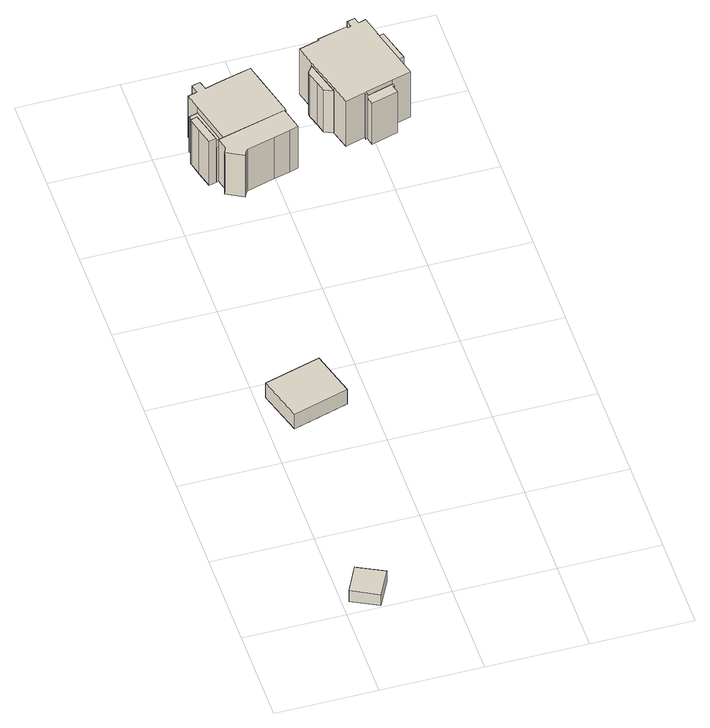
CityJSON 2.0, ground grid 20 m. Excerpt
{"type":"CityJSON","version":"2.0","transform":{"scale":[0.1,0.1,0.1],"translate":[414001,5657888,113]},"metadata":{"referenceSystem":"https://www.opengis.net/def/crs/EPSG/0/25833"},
"CityObjects":{
"building1":{"type":"Building","attributes":{"Dachtyp_tdc":"tdcGableRoof","Gemeindeschluessel":14612000,"Dachneigung":21.89,"QualitaetDacherkennung":63,"Geometrietyp2DReferenz":"3000","measuredHeight":3.45,"function":"31001_9998","roofType":"3100"},"geometry":[{"type":"Solid","lod":"1","boundaries":[[[[0,1,2,3]],[[4,5,6,7]],[[3,5,4,0]],[[2,6,5,3]],[[1,7,6,2]],[[0,4,7,1]]]]}]},
"building2":{"type":"Building","attributes":{"Dachtyp_tdc":"tdcPolyFlatRoof","Gemeindeschluessel":14612000,"Dachneigung":0,"QualitaetDacherkennung":89,"Geometrietyp2DReferenz":"3000","measuredHeight":3.73,"function":"31001_2000","roofType":"1000"},"geometry":[{"type":"Solid","lod":"1","boundaries":[[[[8,9,10,11]],[[12,13,14,15]],[[11,13,12,8]],[[10,14,13,11]],[[9,15,14,10]],[[8,12,15,9]]]]}]},
"building3":{"type":"Building","attributes":{"Gemeindeschluessel":14612000,"Geometrietyp2DReferenz":"3000","function":"31001_9998","roofType":"9999"},"children":["building3-1","building3-2","building3-3","building3-4","building3-5"]},
"building3-1":{"type":"BuildingPart","attributes":{"Dachtyp_tdc":"tdcFreeFormRoof","Dachneigung":81.47,"QualitaetDacherkennung":32,"Geometrietyp2DReferenz":"3000","measuredHeight":13.8,"roofType":"5000"},"parents":["building3"],"geometry":[{"type":"Solid","lod":"1","boundaries":[[[[16,17,18,19,20,21]],[[22,23,24,25,26,27]],[[21,23,22,16]],[[20,24,23,21]],[[19,25,24,20]],[[18,26,25,19]],[[17,27,26,18]],[[16,22,27,17]]]]}]},
"building3-2":{"type":"BuildingPart","attributes":{"Dachtyp_tdc":"tdcPolyFlatRoof","Dachneigung":0,"QualitaetDacherkennung":59,"Geometrietyp2DReferenz":"3000","measuredHeight":6.53,"roofType":"1000"},"parents":["building3"],"geometry":[{"type":"Solid","lod":"1","boundaries":[[[[28,29,30,31]],[[32,33,34,35]],[[31,33,32,28]],[[30,34,33,31]],[[29,35,34,30]],[[28,32,35,29]]]]}]},
"building3-3":{"type":"BuildingPart","attributes":{"Dachtyp_tdc":"tdcCutGableRoof","Dachneigung":0.033,"QualitaetDacherkennung":19,"Geometrietyp2DReferenz":"3000","measuredHeight":12.94,"roofType":"9999"},"parents":["building3"],"geometry":[{"type":"Solid","lod":"1","boundaries":[[[[36,37,38,39,40,41,42,43,44,45,46,47,48,49,50,51,52]],[[53,35,54,34,55,56,57,58,59,60,61,62,63,64,65,66,67]],[[52,35,53,36]],[[51,54,35,52]],[[50,34,54,51]],[[49,55,34,50]],[[48,56,55,49]],[[47,57,56,48]],[[46,58,57,47]],[[45,59,58,46]],[[44,60,59,45]],[[43,61,60,44]],[[42,62,61,43]],[[41,63,62,42]],[[40,64,63,41]],[[39,65,64,40]],[[38,66,65,39]],[[37,67,66,38]],[[36,53,67,37]]]]}]},
"building3-4":{"type":"BuildingPart","attributes":{"Dachtyp_tdc":"tdcFreeFormRoof","Dachneigung":36.98,"QualitaetDacherkennung":19,"Geometrietyp2DReferenz":"3000","measuredHeight":14.52,"roofType":"5000"},"parents":["building3"],"geometry":[{"type":"MultiSurface","lod":"1","boundaries":[[[68,69,70,71,72,73,74,75,76,75,77,78,79,80]],[[81,82,83,84,85,86,24,86,87,57,88,89,90,91]],[[80,82,81,68]],[[79,83,82,80]],[[78,84,83,79]],[[77,85,84,78]],[[75,86,85,77]],[[76,24,86,75]],[[86,75,74,87]],[[73,57,87,74]],[[72,88,57,73]],[[71,89,88,72]],[[70,90,89,71]],[[69,91,90,70]],[[68,81,91,69]]]}]},
"building3-5":{"type":"BuildingPart","attributes":{"Dachtyp_tdc":"tdcGableRoof","Dachneigung":47.23,"QualitaetDacherkennung":50,"Geometrietyp2DReferenz":"3000","measuredHeight":12.28,"roofType":"3100"},"parents":["building3"],"geometry":[{"type":"Solid","lod":"1","boundaries":[[[[92,93,94,95]],[[96,61,60,24]],[[95,61,96,92]],[[94,60,61,95]],[[93,24,60,94]],[[92,96,24,93]]]]}]},
"building4":{"type":"Building","attributes":{"Gemeindeschluessel":14612000,"Geometrietyp2DReferenz":"3000","function":"31001_9998","roofType":"9999"},"children":["building4-1","building4-2","building4-3","building4-4"]},
"building4-1":{"type":"BuildingPart","attributes":{"Dachtyp_tdc":"tdcPolyFlatRoof","Dachneigung":19.32,"QualitaetDacherkennung":19,"Geometrietyp2DReferenz":"3000","measuredHeight":11.03,"roofType":"2100"},"parents":["building4"],"geometry":[{"type":"Solid","lod":"1","boundaries":[[[[97,98,99,100,101,102,103]],[[104,105,106,107,108,109,110]],[[103,105,104,97]],[[102,106,105,103]],[[101,107,106,102]],[[100,108,107,101]],[[99,109,108,100]],[[98,110,109,99]],[[97,104,110,98]]]]}]},
"building4-2":{"type":"BuildingPart","attributes":{"Dachtyp_tdc":"tdcPolyFlatRoof","Dachneigung":21.14,"QualitaetDacherkennung":50,"Geometrietyp2DReferenz":"3000","measuredHeight":11.24,"roofType":"2100"},"parents":["building4"],"geometry":[{"type":"Solid","lod":"1","boundaries":[[[[111,112,113,114,115,116]],[[117,118,119,120,121,122]],[[115,118,117,116]],[[114,119,118,115]],[[113,120,119,114]],[[112,121,120,113]],[[111,122,121,112]],[[116,117,122,111]]]]}]},
"building4-3":{"type":"BuildingPart","attributes":{"Dachtyp_tdc":"tdcPolyFlatRoof","Dachneigung":21,"QualitaetDacherkennung":66,"Geometrietyp2DReferenz":"3000","measuredHeight":11.41,"roofType":"2100"},"parents":["building4"],"geometry":[{"type":"Solid","lod":"1","boundaries":[[[[123,124,125,126,127]],[[128,129,130,131,132]],[[127,129,128,123]],[[126,130,129,127]],[[125,131,130,126]],[[124,132,131,125]],[[123,128,132,124]]]]}]},
"building4-4":{"type":"BuildingPart","attributes":{"Dachtyp_tdc":"tdcCutTentRoof","Dachneigung":21.09,"QualitaetDacherkennung":74,"Geometrietyp2DReferenz":"3000","measuredHeight":13.01,"roofType":"9999"},"parents":["building4"],"geometry":[{"type":"Solid","lod":"1","boundaries":[[[[133,134,135,136,137,138,139,140,141,142,143,144,145,146,147,148,149,150,151,152,153,154]],[[155,156,157,158,159,160,161,131,130,129,162,106,105,104,163,164,165,118,117,166,167,168]],[[154,156,155,133]],[[153,157,156,154]],[[152,158,157,153]],[[151,159,158,152]],[[150,160,159,151]],[[149,161,160,150]],[[148,131,161,149]],[[147,130,131,148]],[[146,129,130,147]],[[145,162,129,146]],[[144,106,162,145]],[[143,105,106,144]],[[142,104,105,143]],[[141,163,104,142]],[[140,164,163,141]],[[139,165,164,140]],[[138,118,165,139]],[[137,117,118,138]],[[136,166,117,137]],[[135,167,166,136]],[[134,168,167,135]],[[133,155,168,134]]]]}]}
},
"vertices":[
[13,31,30],[66,4,30],[94,58,30],[40,85,30],[13,31,2],[40,85,2],[94,58,2],[66,4,2],
[34,435,84],[144,467,84],[118,558,84],[7,526,84],[34,435,47],[7,526,47],[118,558,47],[144,467,47],
[39,1092,202],[40,1089,202],[46,1063,202],[55,1030,202],[69,1033,202],[52,1096,202],[39,1092,88],[52,1096,88],[69,1033,88],[55,1030,88],[46,1063,88],[40,1089,88],
[136,1197,153],[140,1181,153],[183,1192,153],[178,1208,153],[136,1197,88],[178,1208,88],[183,1192,88],[140,1181,88],
[114,1174,194],[90,1167,194],[85,1185,194],[73,1182,194],[69,1181,194],[73,1163,194],[54,1158,194],[63,1127,194],[86,1038,194],[110,1044,194],[195,1067,194],[210,1071,194],[214,1072,194],[191,1160,194],[183,1192,194],[164,1187,194],[140,1181,194],[114,1174,88],[164,1187,88],[191,1160,88],[214,1072,88],[210,1071,88],[195,1067,88],[110,1044,88],[86,1038,88],[63,1127,88],[54,1158,88],[73,1163,88],[69,1181,88],[73,1182,88],[85,1185,88],[90,1167,88],
[113,990,196],[117,996,196],[173,1011,196],[205,1019,196],[222,1024,196],[210,1071,196],[161,1058,196],[74,1035,196],[69,1033,196],[80,1011,196],[77,1004,196],[75,1001,196],[109,982,196],[113,990,88],[109,982,88],[75,1001,88],[77,1004,88],[80,1011,88],[74,1035,88],[161,1058,88],[222,1024,88],[205,1019,88],[173,1011,88],[117,996,88],
[45,1122,178],[69,1033,178],[86,1038,178],[63,1127,178],[45,1122,88],
[364,1059,193],[368,1043,193],[421,1058,193],[417,1073,193],[420,1074,193],[418,1079,193],[363,1064,193],[364,1059,87],[363,1064,87],[418,1079,87],[420,1074,87],[417,1073,87],[421,1058,87],[368,1043,87],
[280,1149,196],[281,1142,196],[288,1119,196],[293,1099,196],[310,1091,196],[290,1163,196],[290,1163,87],[310,1091,87],[293,1099,87],[288,1119,87],[281,1142,87],[280,1149,87],
[456,1134,198],[438,1201,198],[427,1198,198],[426,1198,198],[444,1131,198],[456,1134,87],[444,1131,87],[426,1198,87],[427,1198,87],[438,1201,87],
[377,1232,204],[319,1217,204],[320,1214,204],[279,1203,204],[290,1163,204],[310,1091,204],[321,1052,204],[360,1063,204],[361,1058,204],[364,1059,204],[363,1064,204],[418,1079,204],[455,1089,204],[444,1131,204],[426,1198,204],[427,1198,204],[416,1239,204],[401,1235,204],[398,1248,204],[382,1244,204],[386,1231,204],[378,1229,204],[377,1232,87],[378,1229,87],[386,1231,87],[382,1244,87],[398,1248,87],[401,1235,87],[416,1239,87],[455,1089,87],[361,1058,87],[360,1063,87],[321,1052,87],[279,1203,87],[320,1214,87],[319,1217,87]
]}
